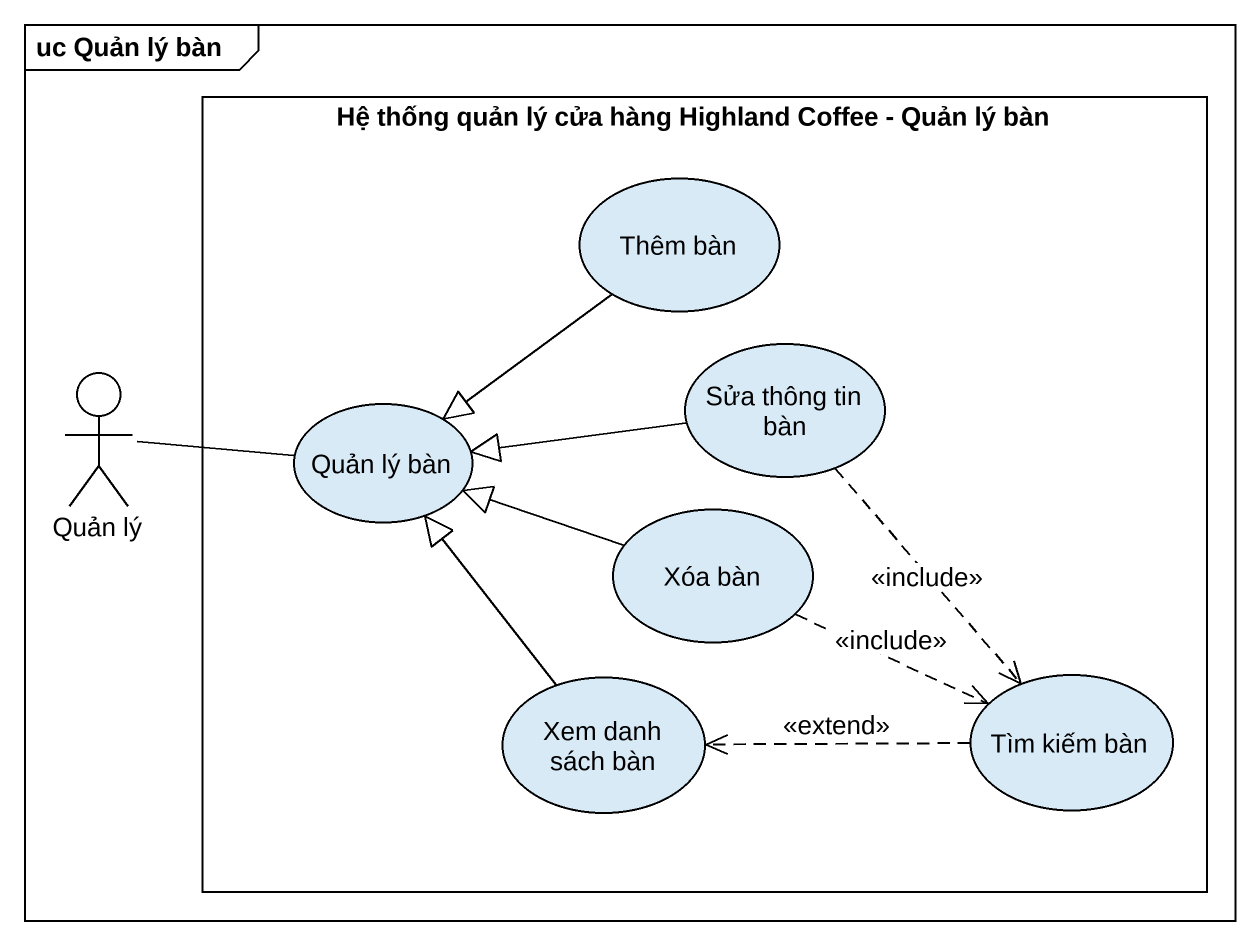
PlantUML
@startuml
mainframe uc Quản lý bàn
rectangle "Hệ thống quản lý cửa hàng Highland Coffee - Quản lý bàn" as Hệ_thống_quản_lý_cửa_hàng {
  usecase "Thêm bàn" as Thêm_bàn
  usecase "Sửa thông tin bàn" as Sửa_thông_tin_bàn
  usecase "Quản lý bàn" as Quản_lý_bàn
  usecase "Xóa bàn" as Xóa_bàn
  usecase "Xem danh sách bàn" as Xem_danh_sách_bàn
  usecase "Tìm kiếm bàn" as Tìm_kiếm_bàn
}
actor "Quản lý" as Quản_lý
Thêm_bàn --|> Quản_lý_bàn
Quản_lý -right- Quản_lý_bàn
Sửa_thông_tin_bàn -left-|> Quản_lý_bàn
Sửa_thông_tin_bàn ..> Tìm_kiếm_bàn : <<include>>
Xóa_bàn -left-|> Quản_lý_bàn
Xóa_bàn .right.> Tìm_kiếm_bàn : <<include>>
Xem_danh_sách_bàn -up-|> Quản_lý_bàn
Tìm_kiếm_bàn .left.> Xem_danh_sách_bàn : <<extend>>
@enduml
